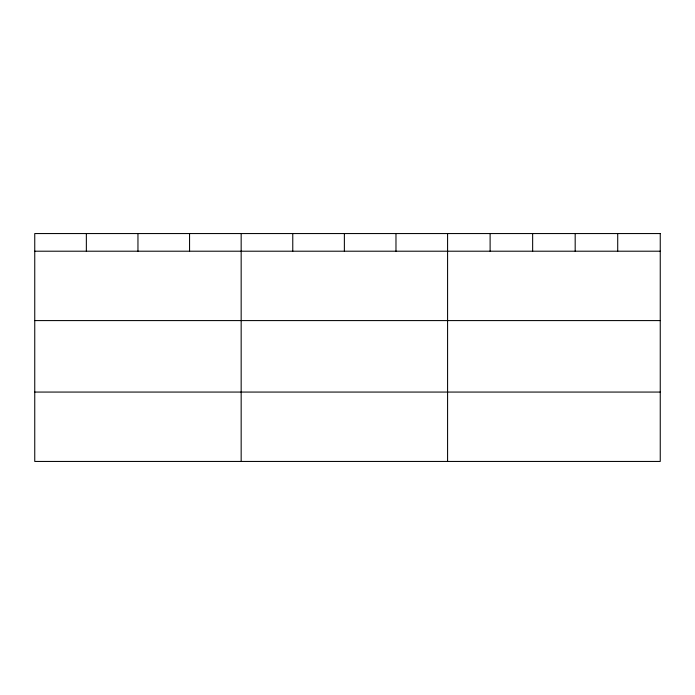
<?xml version="1.0" encoding="UTF-8"?>
<svg xmlns="http://www.w3.org/2000/svg" width="695" height="695" viewBox="0 0 695 695"><rect width="100%" height="100%" fill="white"/><g stroke="black" fill="none" stroke-linecap="round" stroke-linejoin="round"><path stroke-width="1.04" d="M34.75 251.208L660.25 251.208M34.75 320.586L660.25 320.586M34.75 392.067L660.25 392.067M617.716 233.555L617.716 251.208M575.182 233.555L575.182 251.208M532.648 233.555L532.648 251.208M490.114 233.555L490.114 251.208M447.58 233.555L447.58 461.445M395.976 233.555L395.976 251.208M344.373 233.555L344.373 251.208M292.769 233.555L292.769 251.208M241.165 233.555L241.165 461.445M189.561 233.555L189.561 251.208M137.958 233.555L137.958 251.208M86.354 233.555L86.354 251.208M660.25 233.555L34.75 233.555L34.75 461.445L660.25 461.445L660.25 233.555"/></g></svg>
